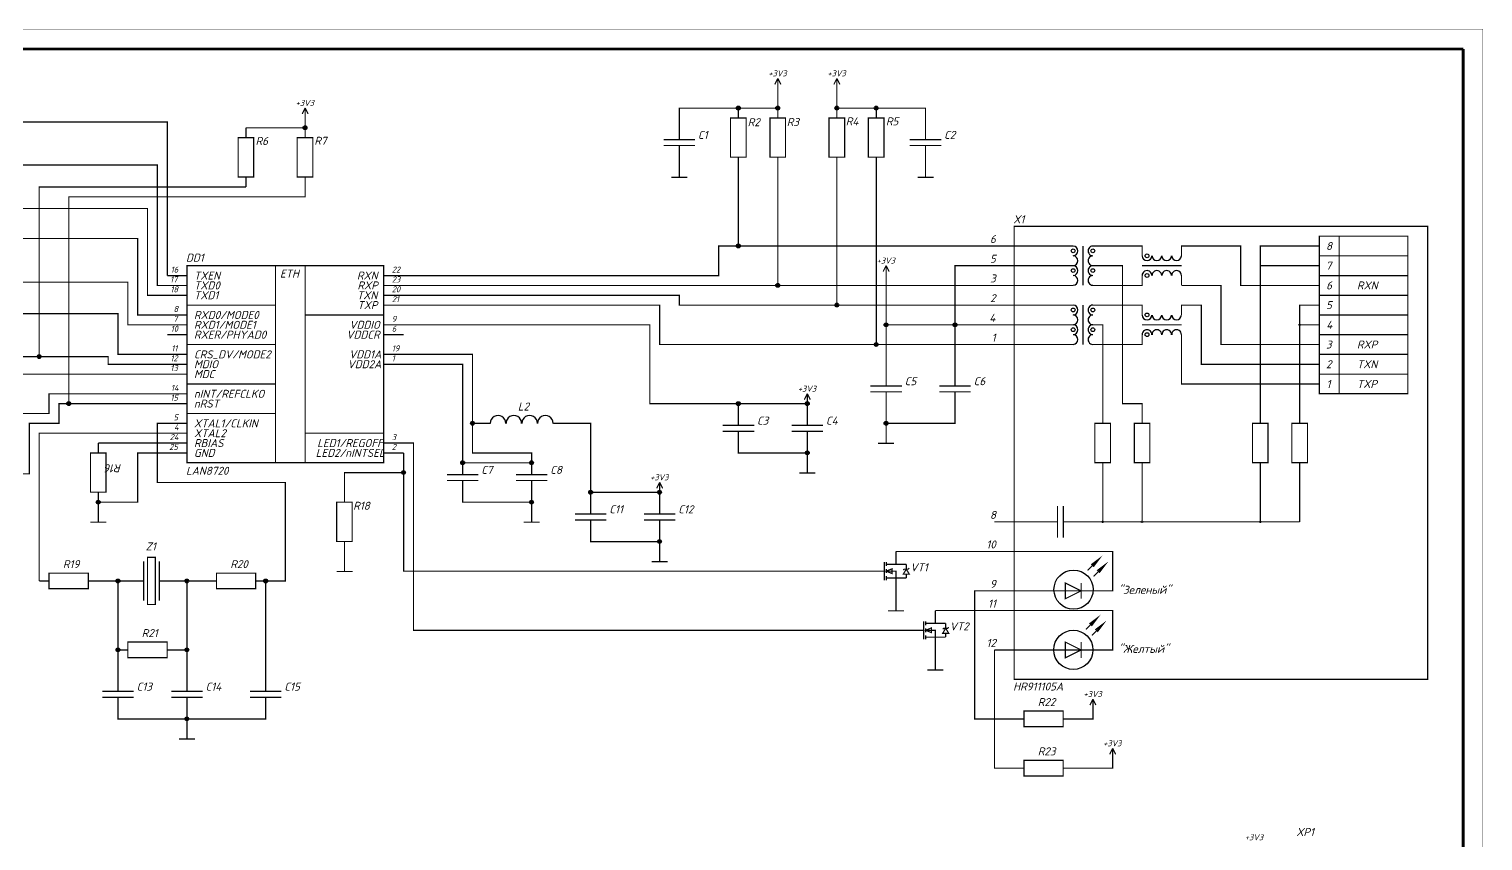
# Model space of a CAD drawing. Header units: millimetres. Extents: x 0 to 594, y 0 to 420.
# Drawn here: x 224.9 to 594, y 214 to 420 of the extents above; entities that cross this region are included whole.
import ezdxf

# ---------------------------------------------------------------- set-up
doc = ezdxf.new("R2010")
doc.units = ezdxf.units.MM
doc.layers.add('Sheet', color=255, linetype='Continuous')
doc.styles.get("Standard").update_dxf_attribs({"font": 'isocpeui.ttf'})

msp = doc.modelspace()

# ---------------------------------------------------------------- linework, layer by layer
at = {"layer": 'Sheet'}
for points, const_width in [([(0, 420), (593.96, 420), (593.96, 0.04), (0, 0.04), (0, 420)], 0.0991), ([(20, 415), (589, 415)], 0.749), ([(589, 415), (589, 5)], 0.749), ([(415, 407.54), (414.24, 406.02)], 0.3), ([(415, 407.54), (415.76, 406.02)], 0.3), ([(415, 405), (415, 407.54)], 0.3), ([(430, 407.54), (429.24, 406.02)], 0.3), ([(430, 407.54), (430.76, 406.02)], 0.3), ([(430, 405), (430, 407.54)], 0.3), ([(415, 405), (415, 400)], 0.3), ([(430, 400), (430, 405)], 0.3), ([(295, 400.04), (294.24, 398.52)], 0.3), ([(295, 400.04), (295.76, 398.52)], 0.3), ([(295, 397.5), (295, 400.04)], 0.3), ([(390, 395), (390, 400), (405, 400)], 0.3), ([(405, 397.5), (405, 400)], 0.3), ([(415, 400), (405, 400)], 0.3), ([(415, 397.5), (415, 400)], 0.3), ([(430, 397.5), (430, 400)], 0.3), ([(430, 400), (440, 400)], 0.3), ([(440, 397.5), (440, 400)], 0.3), ([(440, 400), (452.5, 400), (452.5, 395)], 0.3), ([(219.76, 396.49), (260, 396.49), (260, 357.5)], 0.3), ([(280, 392.5), (280, 395)], 0.3), ([(280, 395), (295, 395)], 0.3), ([(295, 395), (295, 397.5)], 0.3), ([(295, 392.5), (295, 395)], 0.3), ([(390, 392), (390, 395)], 0.3), ([(403, 397.5), (406.96, 397.5), (406.96, 387.54), (403, 387.54), (403, 397.5)], 0.3), ([(413, 397.5), (416.96, 397.5), (416.96, 387.54), (413, 387.54), (413, 397.5)], 0.3), ([(428, 397.5), (431.96, 397.5), (431.96, 387.54), (428, 387.54), (428, 397.5)], 0.3), ([(438, 397.5), (441.96, 397.5), (441.96, 387.54), (438, 387.54), (438, 397.5)], 0.3), ([(452.5, 392), (452.5, 395)], 0.3), ([(278, 392.5), (281.96, 392.5), (281.96, 382.54), (278, 382.54), (278, 392.5)], 0.3), ([(293, 392.5), (296.96, 392.5), (296.96, 382.54), (293, 382.54), (293, 392.5)], 0.3), ([(386, 392), (390, 392)], 0.3), ([(390, 392), (394, 392)], 0.3), ([(448.5, 392), (452.5, 392)], 0.3), ([(452.5, 392), (456.5, 392)], 0.3), ([(386, 390.5), (390, 390.5)], 0.3), ([(390, 390.5), (394, 390.5)], 0.3), ([(390, 390.5), (390, 387.5)], 0.3), ([(390, 387.5), (390, 382.42)], 0.3), ([(405, 387.5), (405, 385)], 0.3), ([(415, 387.5), (415, 385)], 0.3), ([(430, 387.5), (430, 385)], 0.3), ([(440, 387.5), (440, 385)], 0.3), ([(448.5, 390.5), (452.5, 390.5)], 0.3), ([(452.5, 390.5), (456.5, 390.5)], 0.3), ([(452.5, 390.5), (452.5, 387.5)], 0.3), ([(452.5, 387.5), (452.5, 382.42)], 0.3), ([(222.52, 385.57), (257.5, 385.57), (257.5, 355), (260, 355)], 0.3), ([(405, 385), (405, 365)], 0.3), ([(415, 385), (415, 355)], 0.3), ([(430, 385), (430, 350)], 0.3), ([(440, 385), (440, 340)], 0.3), ([(280, 382.5), (280, 380)], 0.3), ([(295, 382.5), (295, 380)], 0.3), ([(387.97, 382.42), (392.03, 382.42)], 0.3), ([(450.47, 382.42), (454.53, 382.42)], 0.3), ([(280, 380), (227.5, 380), (227.5, 336.92)], 0.3), ([(295, 380), (295, 377.5), (235, 377.5), (235, 325)], 0.3), ([(222.7, 374.53), (255, 374.53), (255, 352.5), (260, 352.5)], 0.3), ([(475, 370), (579.96, 370), (579.96, 255.04), (475, 255.04), (475, 370)], 0.3), ([(205.57, 366.9), (252.5, 366.9), (252.5, 347.5), (260, 347.5)], 0.3), ([(552.5, 367.5), (574.96, 367.5), (574.96, 327.54), (552.5, 327.54), (552.5, 367.5)], 0.3), ([(557.5, 367.5), (557.5, 327.5)], 0.3), ([(320, 357.5), (400, 357.5), (400, 365), (470, 365)], 0.3), ([(475, 365), (470, 365)], 0.3), ([(490, 365), (475, 365)], 0.3), ([(492.5, 365), (492.5, 355)], 0.3), ([(507.5, 362.5), (507.5, 365), (495, 365)], 0.3), ([(552.5, 355), (532.5, 355), (532.5, 365), (517.5, 365), (517.5, 362.5)], 0.3), ([(552.5, 365), (537.5, 365), (537.5, 360), (552.5, 360)], 0.3), ([(552.5, 362.5), (575, 362.5)], 0.3), ([(265, 360), (314.96, 360), (314.96, 310.04), (265, 310.04), (265, 360)], 0.3), ([(287.5, 360), (287.5, 310)], 0.3), ([(295, 360), (295, 310)], 0.3), ([(442.5, 360.04), (441.74, 358.52)], 0.3), ([(442.5, 360.04), (443.26, 358.52)], 0.3), ([(442.5, 357.5), (442.5, 360.04)], 0.3), ([(470, 360), (460, 360), (460, 345)], 0.3), ([(475, 360), (470, 360)], 0.3), ([(475, 360), (490, 360)], 0.3), ([(495, 360), (502.5, 360), (502.5, 325), (507.5, 325), (507.5, 320)], 0.3), ([(507.5, 360), (517.5, 360)], 0.3), ([(537.5, 360), (537.5, 320)], 0.3), ([(205.75, 355.85), (250, 355.85), (250, 345), (260, 345)], 0.3), ([(265, 357.5), (260, 357.5)], 0.3), ([(265, 355), (260, 355)], 0.3), ([(315, 357.5), (320, 357.5)], 0.3), ([(315, 355), (320, 355)], 0.3), ([(470, 355), (320, 355)], 0.3), ([(442.5, 345), (442.5, 357.5)], 0.3), ([(475, 355), (470, 355)], 0.3), ([(490, 355), (475, 355)], 0.3), ([(495, 355), (507.5, 355), (507.5, 357.5)], 0.3), ([(517.5, 355), (517.5, 357.5)], 0.3), ([(552.5, 340), (527.5, 340), (527.5, 355), (517.5, 355)], 0.3), ([(552.5, 357.5), (575, 357.5)], 0.3), ([(265, 352.5), (260, 352.5)], 0.3), ([(315, 352.5), (320, 352.5)], 0.3), ([(320, 352.5), (390, 352.5), (390, 350), (470, 350)], 0.3), ([(552.5, 352.5), (575, 352.5)], 0.3), ([(221.81, 347.85), (247.5, 347.85), (247.5, 337.5), (260, 337.5)], 0.3), ([(265, 347.5), (260, 347.5)], 0.3), ([(265, 350), (287.5, 350)], 0.3), ([(295, 347.5), (315, 347.5)], 0.3), ([(315, 350), (320, 350)], 0.3), ([(320, 350), (385, 350), (385, 340), (470, 340)], 0.3), ([(475, 350), (470, 350)], 0.3), ([(490, 350), (475, 350)], 0.3), ([(492.5, 350), (492.5, 340)], 0.3), ([(495, 350), (507.5, 350), (507.5, 347.5)], 0.3), ([(552.5, 335), (522.5, 335), (522.5, 350), (517.5, 350), (517.5, 347.5)], 0.3), ([(552.5, 350), (547.5, 350), (547.5, 345), (552.5, 345)], 0.3), ([(552.5, 347.5), (575, 347.5)], 0.3), ([(265, 345), (260, 345)], 0.3), ([(315, 345), (320, 345)], 0.3), ([(320, 345), (382.5, 345), (382.5, 325), (422.5, 325)], 0.3), ([(442.5, 332.5), (442.5, 345)], 0.3), ([(442.5, 345), (460, 345)], 0.3), ([(460, 345), (460, 332.5)], 0.3), ([(470, 345), (460, 345)], 0.3), ([(475, 345), (470, 345)], 0.3), ([(475, 345), (490, 345)], 0.3), ([(495, 345), (497.5, 345), (497.5, 320)], 0.3), ([(507.5, 345), (517.5, 345)], 0.3), ([(547.5, 345), (547.5, 320)], 0.3), ([(265, 342.5), (260, 342.5)], 0.3), ([(265, 340), (287.5, 340)], 0.3), ([(315, 342.5), (320, 342.5)], 0.3), ([(475, 340), (470, 340)], 0.3), ([(475, 340), (490, 340)], 0.3), ([(495, 340), (507.5, 340), (507.5, 342.5)], 0.3), ([(552.5, 330), (517.5, 330), (517.5, 342.5)], 0.3), ([(552.5, 342.5), (575, 342.5)], 0.3), ([(222.07, 336.92), (245, 336.92), (245, 335), (260, 335)], 0.3), ([(265, 337.5), (260, 337.5)], 0.3), ([(315, 337.5), (320, 337.5)], 0.3), ([(352.5, 310), (352.5, 312.5), (337.5, 312.5), (337.5, 337.5), (320, 337.5)], 0.3), ([(552.5, 337.5), (575, 337.5)], 0.3), ([(260, 332.5), (222.25, 332.5), (222.25, 325.88)], 0.3), ([(265, 335), (260, 335)], 0.3), ([(265, 332.5), (260, 332.5)], 0.3), ([(315, 335), (320, 335)], 0.3), ([(335, 310), (335, 335), (320, 335)], 0.3), ([(442.5, 329.5), (442.5, 332.5)], 0.3), ([(460, 329.5), (460, 332.5)], 0.3), ([(552.5, 332.5), (575, 332.5)], 0.3), ([(265, 330), (287.5, 330)], 0.3), ([(438.5, 329.5), (442.5, 329.5)], 0.3), ([(442.5, 329.5), (446.5, 329.5)], 0.3), ([(456, 329.5), (460, 329.5)], 0.3), ([(460, 329.5), (464, 329.5)], 0.3), ([(205.12, 318.25), (222.5, 318.25), (222.5, 322.5), (230, 322.5), (230, 327.5), (260, 327.5)], 0.3), ([(205.3, 307.21), (225, 307.21), (225, 320), (232.5, 320), (232.5, 325), (260, 325)], 0.3), ([(265, 327.5), (260, 327.5)], 0.3), ([(265, 325), (260, 325)], 0.3), ([(405, 322.5), (405, 325)], 0.3), ([(422.5, 327.54), (421.74, 326.02)], 0.3), ([(422.5, 327.54), (423.26, 326.02)], 0.3), ([(422.5, 325), (422.5, 327.54)], 0.3), ([(422.5, 325), (422.5, 322.5)], 0.3), ([(438.5, 328), (442.5, 328)], 0.3), ([(442.5, 328), (446.5, 328)], 0.3), ([(442.5, 328), (442.5, 325)], 0.3), ([(460, 325), (460, 320), (442.5, 320)], 0.3), ([(442.5, 320), (442.5, 325)], 0.3), ([(456, 328), (460, 328)], 0.3), ([(460, 328), (464, 328)], 0.3), ([(460, 328), (460, 325)], 0.3), ([(265, 322.5), (287.5, 322.5)], 0.3), ([(405, 319.5), (405, 322.5)], 0.3), ([(422.5, 319.5), (422.5, 322.5)], 0.3), ([(260, 317.5), (227.5, 317.5), (227.5, 280)], 0.3), ([(260, 320), (257.5, 320), (257.5, 305), (290, 305), (290, 280), (285, 280)], 0.3), ([(265, 320), (260, 320)], 0.3), ([(265, 317.5), (260, 317.5)], 0.3), ([(295, 317.5), (315, 317.5)], 0.3), ([(342, 320), (337.5, 320)], 0.3), ([(358, 320), (362.5, 320)], 0.3), ([(362.5, 320), (367.5, 320), (367.5, 300)], 0.3), ([(401, 319.5), (405, 319.5)], 0.3), ([(401, 318), (405, 318)], 0.3), ([(405, 319.5), (409, 319.5)], 0.3), ([(405, 318), (409, 318)], 0.3), ([(405, 318), (405, 315)], 0.3), ([(418.5, 319.5), (422.5, 319.5)], 0.3), ([(418.5, 318), (422.5, 318)], 0.3), ([(422.5, 319.5), (426.5, 319.5)], 0.3), ([(422.5, 318), (426.5, 318)], 0.3), ([(422.5, 318), (422.5, 315)], 0.3), ([(442.5, 320), (442.5, 314.92)], 0.3), ([(495.5, 320), (499.46, 320), (499.46, 310.04), (495.5, 310.04), (495.5, 320)], 0.3), ([(505.5, 320), (509.46, 320), (509.46, 310.04), (505.5, 310.04), (505.5, 320)], 0.3), ([(535.5, 320), (539.46, 320), (539.46, 310.04), (535.5, 310.04), (535.5, 320)], 0.3), ([(545.5, 320), (549.46, 320), (549.46, 310.04), (545.5, 310.04), (545.5, 320)], 0.3), ([(242.5, 312.5), (242.5, 315)], 0.3), ([(260, 315), (242.5, 315)], 0.3), ([(265, 315), (260, 315)], 0.3), ([(315, 315), (320, 315)], 0.3), ([(320, 315), (322.5, 315), (322.5, 267.5), (447.5, 267.5)], 0.3), ([(405, 315), (405, 312.5), (422.5, 312.5)], 0.3), ([(422.5, 312.5), (422.5, 315)], 0.3), ([(440.47, 314.92), (444.53, 314.92)], 0.3), ([(240.5, 312.5), (244.46, 312.5), (244.46, 302.54), (240.5, 302.54), (240.5, 312.5)], 0.3), ([(242.5, 300), (252.5, 300), (252.5, 312.5), (260, 312.5)], 0.3), ([(265, 312.5), (260, 312.5)], 0.3), ([(315, 312.5), (320, 312.5)], 0.3), ([(320, 312.5), (320, 307.5)], 0.3), ([(335, 307), (335, 310)], 0.3), ([(352.5, 310), (335, 310)], 0.3), ([(352.5, 307), (352.5, 310)], 0.3), ([(422.5, 312.5), (422.5, 307.42)], 0.3), ([(492.5, 295), (497.5, 295), (497.5, 310)], 0.3), ([(507.5, 310), (507.5, 295)], 0.3), ([(537.5, 310), (537.5, 295)], 0.3), ([(547.5, 295), (547.5, 310)], 0.3), ([(320, 307.5), (305, 307.5), (305, 302.5)], 0.3), ([(437.5, 282.5), (320, 282.5), (320, 307.5)], 0.3), ([(331, 307), (335, 307)], 0.3), ([(335, 307), (339, 307)], 0.3), ([(348.5, 307), (352.5, 307)], 0.3), ([(352.5, 307), (356.5, 307)], 0.3), ([(420.47, 307.42), (424.53, 307.42)], 0.3), ([(331, 305.5), (335, 305.5)], 0.3), ([(335, 305.5), (339, 305.5)], 0.3), ([(335, 305.5), (335, 302.5)], 0.3), ([(348.5, 305.5), (352.5, 305.5)], 0.3), ([(352.5, 305.5), (356.5, 305.5)], 0.3), ([(352.5, 305.5), (352.5, 302.5)], 0.3), ([(385, 305.04), (384.24, 303.52)], 0.3), ([(385, 305.04), (385.76, 303.52)], 0.3), ([(385, 302.5), (385, 305.04)], 0.3), ([(242.5, 302.5), (242.5, 300)], 0.3), ([(242.5, 300), (242.5, 294.92)], 0.3), ([(303, 300), (306.96, 300), (306.96, 290.04), (303, 290.04), (303, 300)], 0.3), ([(305, 300), (305, 302.5)], 0.3), ([(335, 302.5), (335, 300), (352.5, 300)], 0.3), ([(352.5, 300), (352.5, 302.5)], 0.3), ([(352.5, 300), (352.5, 294.92)], 0.3), ([(385, 302.5), (367.5, 302.5)], 0.3), ([(367.5, 297), (367.5, 300)], 0.3), ([(385, 300), (385, 302.5)], 0.3), ([(385, 297), (385, 300)], 0.3), ([(486, 299), (486, 291)], 0.3), ([(487.5, 291), (487.5, 299)], 0.3), ([(363.5, 297), (367.5, 297)], 0.3), ([(363.5, 295.5), (367.5, 295.5)], 0.3), ([(367.5, 297), (371.5, 297)], 0.3), ([(367.5, 295.5), (371.5, 295.5)], 0.3), ([(367.5, 295.5), (367.5, 292.5)], 0.3), ([(381, 297), (385, 297)], 0.3), ([(381, 295.5), (385, 295.5)], 0.3), ([(385, 297), (389, 297)], 0.3), ([(385, 295.5), (389, 295.5)], 0.3), ([(385, 295.5), (385, 292.5)], 0.3), ([(240.47, 294.92), (244.53, 294.92)], 0.3), ([(350.47, 294.92), (354.53, 294.92)], 0.3), ([(367.5, 292.5), (367.5, 290), (385, 290)], 0.3), ([(385, 290), (385, 292.5)], 0.3), ([(475, 295), (470, 295)], 0.3), ([(475, 295), (486, 295)], 0.3), ([(492.5, 295), (487.5, 295)], 0.3), ([(497.5, 295), (547.5, 295)], 0.3), ([(305, 290), (305, 287.5)], 0.3), ([(385, 290), (385, 284.92)], 0.3), ([(254, 285), (254, 275)], 0.3), ([(255, 286), (256.96, 286), (256.96, 274.04), (255, 274.04), (255, 286)], 0.3), ([(258, 285), (258, 275)], 0.3), ([(305, 287.5), (305, 282.42)], 0.3), ([(382.97, 284.92), (387.03, 284.92)], 0.3), ([(442.03, 284.79), (442.03, 280.21)], 0.3), ([(442.54, 284.79), (442.54, 283.77)], 0.3), ([(445, 285), (445, 284.25), (442.6, 284.25)], 0.3), ([(470, 287.5), (445, 287.5)], 0.3), ([(445, 285), (445, 287.5)], 0.3), ([(445, 284.25), (447.6, 284.25)], 0.3), ([(447.62, 284.25), (447.62, 283.01)], 0.3), ([(475, 287.5), (470, 287.5)], 0.3), ([(475, 287.5), (500, 287.5), (500, 277.5), (475, 277.5)], 0.3), ([(493.67, 282.7), (496.17, 285.2)], 0.3), ([(230, 282), (239.96, 282), (239.96, 278.04), (230, 278.04), (230, 282)], 0.3), ([(272.5, 282), (282.46, 282), (282.46, 278.04), (272.5, 278.04), (272.5, 282)], 0.3), ([(302.97, 282.42), (307.03, 282.42)], 0.3), ([(440, 282.5), (437.5, 282.5)], 0.3), ([(440, 282.5), (442.03, 282.5)], 0.3), ([(442.54, 281.99), (442.54, 283.01)], 0.3), ([(442.54, 280.21), (442.54, 281.23)], 0.3), ([(442.6, 282.5), (445, 282.5), (445, 280)], 0.3), ([(445, 280.75), (442.6, 280.75)], 0.3), ([(445, 280), (445, 280.75)], 0.3), ([(445, 280.75), (447.6, 280.75)], 0.3), ([(448.38, 283.26), (448.13, 283.01), (447.11, 283.01), (446.86, 282.75)], 0.3), ([(447.62, 280.75), (447.62, 281.74)], 0.3), ([(495.17, 281.2), (497.67, 283.7)], 0.3), ([(230, 280), (227.5, 280)], 0.3), ([(240, 280), (242.5, 280)], 0.3), ([(242.5, 280), (252, 280)], 0.3), ([(247.5, 255), (247.5, 280)], 0.3), ([(254, 280), (252, 280)], 0.3), ([(258, 280), (260, 280)], 0.3), ([(260, 280), (270, 280)], 0.3), ([(265, 255), (265, 280)], 0.3), ([(272.5, 280), (270, 280)], 0.3), ([(282.5, 280), (285, 280)], 0.3), ([(285, 280), (285, 255)], 0.3), ([(445, 280), (445, 277.5)], 0.3), ([(445, 277.5), (445, 272.42)], 0.3), ([(470, 277.5), (465, 277.5), (465, 245), (475, 245)], 0.3), ([(475, 277.5), (470, 277.5)], 0.3), ([(488, 279.5), (488, 275.5), (492, 277.5), (488, 279.5)], 0.3), ([(492, 275.5), (492, 279.5)], 0.3), ([(442.97, 272.42), (447.03, 272.42)], 0.3), ([(452.03, 269.79), (452.03, 265.21)], 0.3), ([(452.54, 269.79), (452.54, 268.77)], 0.3), ([(455, 270), (455, 269.25), (452.6, 269.25)], 0.3), ([(470, 272.5), (455, 272.5)], 0.3), ([(455, 270), (455, 272.5)], 0.3), ([(475, 272.5), (470, 272.5)], 0.3), ([(475, 272.5), (500, 272.5), (500, 262.5), (475, 262.5)], 0.3), ([(493.21, 267.7), (495.71, 270.2)], 0.3), ([(450, 267.5), (447.5, 267.5)], 0.3), ([(450, 267.5), (452.03, 267.5)], 0.3), ([(452.54, 266.99), (452.54, 268.01)], 0.3), ([(452.54, 265.21), (452.54, 266.23)], 0.3), ([(452.6, 267.5), (455, 267.5), (455, 265)], 0.3), ([(455, 265.75), (452.6, 265.75)], 0.3), ([(455, 269.25), (457.6, 269.25)], 0.3), ([(455, 265), (455, 265.75)], 0.3), ([(455, 265.75), (457.6, 265.75)], 0.3), ([(458.38, 268.26), (458.13, 268.01), (457.11, 268.01), (456.86, 267.75)], 0.3), ([(457.62, 269.25), (457.62, 268.01)], 0.3), ([(457.62, 265.75), (457.62, 266.74)], 0.3), ([(494.71, 266.2), (497.21, 268.7)], 0.3), ([(250, 262.5), (247.5, 262.5)], 0.3), ([(250, 264.5), (259.96, 264.5), (259.96, 260.54), (250, 260.54), (250, 264.5)], 0.3), ([(260, 262.5), (262.5, 262.5)], 0.3), ([(262.5, 262.5), (265, 262.5)], 0.3), ([(455, 265), (455, 262.5)], 0.3), ([(455, 262.5), (455, 257.42)], 0.3), ([(470, 262.5), (470, 232.5), (475, 232.5)], 0.3), ([(475, 262.5), (470, 262.5)], 0.3), ([(488, 264.5), (488, 260.5), (492, 262.5), (488, 264.5)], 0.3), ([(492, 260.5), (492, 264.5)], 0.3), ([(247.5, 252), (247.5, 255)], 0.3), ([(265, 252), (265, 255)], 0.3), ([(285, 252), (285, 255)], 0.3), ([(452.97, 257.42), (457.03, 257.42)], 0.3), ([(243.5, 252), (247.5, 252)], 0.3), ([(247.5, 252), (251.5, 252)], 0.3), ([(261, 252), (265, 252)], 0.3), ([(265, 252), (269, 252)], 0.3), ([(281, 252), (285, 252)], 0.3), ([(285, 252), (289, 252)], 0.3), ([(243.5, 250.5), (247.5, 250.5)], 0.3), ([(247.5, 250.5), (251.5, 250.5)], 0.3), ([(247.5, 250.5), (247.5, 247.5)], 0.3), ([(247.5, 247.5), (247.5, 245), (265, 245)], 0.3), ([(261, 250.5), (265, 250.5)], 0.3), ([(265, 250.5), (269, 250.5)], 0.3), ([(265, 250.5), (265, 247.5)], 0.3), ([(285, 247.5), (285, 245), (265, 245)], 0.3), ([(265, 245), (265, 247.5)], 0.3), ([(281, 250.5), (285, 250.5)], 0.3), ([(285, 250.5), (289, 250.5)], 0.3), ([(285, 250.5), (285, 247.5)], 0.3), ([(490, 245), (495, 245), (495, 247.5)], 0.3), ([(495, 250.04), (494.24, 248.52)], 0.3), ([(495, 250.04), (495.76, 248.52)], 0.3), ([(495, 247.5), (495, 250.04)], 0.3), ([(265, 245), (265, 239.92)], 0.3), ([(477.5, 245), (475, 245)], 0.3), ([(477.5, 247), (487.46, 247), (487.46, 243.04), (477.5, 243.04), (477.5, 247)], 0.3), ([(487.5, 245), (490, 245)], 0.3), ([(262.97, 239.92), (267.03, 239.92)], 0.3), ([(500, 237.54), (499.24, 236.02)], 0.3), ([(500, 237.54), (500.76, 236.02)], 0.3), ([(500, 235), (500, 237.54)], 0.3), ([(477.5, 232.5), (475, 232.5)], 0.3), ([(477.5, 234.5), (487.46, 234.5), (487.46, 230.54), (477.5, 230.54), (477.5, 234.5)], 0.3), ([(487.5, 232.5), (490, 232.5)], 0.3), ([(490, 232.5), (500, 232.5), (500, 235)], 0.3)]:
    msp.add_lwpolyline(points, dxfattribs=dict(at, const_width=const_width))
at = {"layer": 'Sheet', "const_width": 0.508}
for points in [[(404.75, 400, 1), (405.25, 400, 1)], [(414.75, 400, 1), (415.25, 400, 1)], [(429.75, 400, 1), (430.25, 400, 1)], [(439.75, 400, 1), (440.25, 400, 1)], [(294.75, 395, 1), (295.25, 395, 1)], [(404.75, 365, 1), (405.25, 365, 1)], [(414.75, 355, 1), (415.25, 355, 1)], [(429.75, 350, 1), (430.25, 350, 1)], [(442.25, 345, 1), (442.75, 345, 1)], [(459.75, 345, 1), (460.25, 345, 1)], [(439.75, 340, 1), (440.25, 340, 1)], [(227.25, 336.92, 1), (227.75, 336.92, 1)], [(234.75, 325, 1), (235.25, 325, 1)], [(404.75, 325, 1), (405.25, 325, 1)], [(422.25, 325, 1), (422.75, 325, 1)], [(337.25, 320, 1), (337.75, 320, 1)], [(442.25, 320, 1), (442.75, 320, 1)], [(334.75, 310, 1), (335.25, 310, 1)], [(352.25, 310, 1), (352.75, 310, 1)], [(422.25, 312.5, 1), (422.75, 312.5, 1)], [(319.75, 307.5, 1), (320.25, 307.5, 1)], [(367.25, 302.5, 1), (367.75, 302.5, 1)], [(384.75, 302.5, 1), (385.25, 302.5, 1)], [(242.25, 300, 1), (242.75, 300, 1)], [(352.25, 300, 1), (352.75, 300, 1)], [(384.75, 290, 1), (385.25, 290, 1)], [(247.25, 280, 1), (247.75, 280, 1)], [(264.75, 280, 1), (265.25, 280, 1)], [(284.75, 280, 1), (285.25, 280, 1)], [(247.25, 262.5, 1), (247.75, 262.5, 1)], [(264.75, 262.5, 1), (265.25, 262.5, 1)], [(264.75, 245, 1), (265.25, 245, 1)]]:
    msp.add_lwpolyline(points, format="xyb", close=True, dxfattribs=at)
at = {"layer": 'Sheet', "const_width": 0.3}
for points in [[(495.17, 283.7), (494.67, 284.2), (496.67, 285.7), (495.17, 283.7)], [(496.67, 285.7), (494.67, 284.2), (495.17, 283.7), (496.67, 285.7)], [(496.67, 282.2), (496.17, 282.7), (498.17, 284.2), (496.67, 282.2)], [(498.17, 284.2), (496.17, 282.7), (496.67, 282.2), (498.17, 284.2)], [(444, 281.9), (442.5, 282.5), (444, 283.1), (444, 281.9)], [(442.5, 282.5), (444, 281.9), (444, 283.1), (442.5, 282.5)], [(448.38, 281.74), (446.86, 281.74), (447.62, 283.01), (448.38, 281.74)], [(447.62, 283.01), (446.86, 281.74), (448.38, 281.74), (447.62, 283.01)], [(494.71, 268.7), (494.21, 269.2), (496.21, 270.7), (494.71, 268.7)], [(496.21, 270.7), (494.21, 269.2), (494.71, 268.7), (496.21, 270.7)], [(496.21, 267.2), (495.71, 267.7), (497.71, 269.2), (496.21, 267.2)], [(497.71, 269.2), (495.71, 267.7), (496.21, 267.2), (497.71, 269.2)], [(454, 266.9), (452.5, 267.5), (454, 268.1), (454, 266.9)], [(452.5, 267.5), (454, 266.9), (454, 268.1), (452.5, 267.5)], [(458.38, 266.74), (456.86, 266.74), (457.62, 268.01), (458.38, 266.74)], [(457.62, 268.01), (456.86, 266.74), (458.38, 266.74), (457.62, 268.01)]]:
    msp.add_lwpolyline(points, close=True, dxfattribs=at)
at = {"layer": 'Sheet'}
for centre in [(404.98, 325.02), (404.98, 325.02), (422.48, 325.02), (422.48, 325.02), (422.48, 325.02), (422.48, 325.02), (422.48, 325.02), (422.48, 325.02), (319.98, 307.52), (319.98, 307.52), (319.98, 307.52), (319.98, 307.52), (319.98, 307.52), (319.98, 307.52)]:
    msp.add_circle(centre, 0.487, dxfattribs=at)
for centre, radius, start, end in [((489.98, 363.77), 1.23, 270.9555, 89.0122), ((489.98, 361.27), 1.23, 270.9553, 89.0121), ((494.98, 363.77), 1.23, 88.9933, 270.9738), ((494.98, 361.27), 1.23, 88.9931, 270.9736), ((508.73, 362.52), 1.23, 181.0046, 359.0283), ((511.23, 362.52), 1.23, 181.0047, 359.0284), ((513.73, 362.52), 1.23, 181.0049, 359.0286), ((516.23, 362.52), 1.23, 181.0051, 359.0287), ((489.98, 358.77), 1.23, 270.9552, 89.0119), ((494.98, 358.77), 1.23, 88.993, 270.9735), ((508.73, 357.52), 1.23, 359.071, 180.9604), ((511.23, 357.52), 1.23, 359.0711, 180.9606), ((513.73, 357.52), 1.23, 359.0713, 180.9608), ((516.23, 357.52), 1.23, 359.0714, 180.9609), ((489.98, 356.27), 1.23, 270.955, 89.0118), ((494.98, 356.27), 1.23, 88.9928, 270.9733), ((489.98, 348.77), 1.23, 270.9556, 89.0124), ((489.98, 346.27), 1.23, 270.9555, 89.0122), ((494.98, 348.77), 1.23, 88.9934, 270.9739), ((494.98, 346.27), 1.23, 88.9933, 270.9738), ((508.73, 347.52), 1.23, 180.9957, 359.0368), ((511.23, 347.52), 1.23, 180.9959, 359.037), ((513.73, 347.52), 1.23, 180.996, 359.0372), ((516.23, 347.52), 1.23, 180.9962, 359.0373), ((489.98, 343.77), 1.23, 270.9553, 89.0121), ((494.98, 343.77), 1.23, 88.9931, 270.9736), ((508.73, 342.52), 1.23, 359.0197, 181.0135), ((511.23, 342.52), 1.23, 359.0198, 181.0136), ((513.73, 342.52), 1.23, 359.02, 181.0138), ((516.23, 342.52), 1.23, 359.0202, 181.014), ((489.98, 341.27), 1.23, 270.9552, 89.0119), ((494.98, 341.27), 1.23, 88.993, 270.9735), ((343.98, 320.02), 1.98, 359.4104, 180.6024), ((347.98, 320.02), 1.98, 359.4102, 180.6022), ((351.98, 320.02), 1.98, 359.4105, 180.6025), ((355.98, 320.02), 1.98, 359.4104, 180.6024)]:
    msp.add_arc(centre, radius, start, end, dxfattribs=at)
for centre, major_axis, ratio in [((404.98, 400.02), (0.487, 0), 0.997288), ((404.98, 400.02), (0.487, 0), 0.997288), ((404.98, 400.02), (0.487, 0), 0.997288), ((404.98, 400.02), (0.487, 0), 0.997288), ((404.98, 400.02), (0.487, 0), 0.997288), ((404.98, 400.02), (0.487, 0), 0.997288), ((404.98, 400.02), (0.487, 0), 0.997288), ((414.98, 400.02), (0.487, 0), 0.997288), ((414.98, 400.02), (0.487, 0), 0.997288), ((414.98, 400.02), (0.487, 0), 0.997288), ((414.98, 400.02), (0.487, 0), 0.997288), ((414.98, 400.02), (0.487, 0), 0.997288), ((414.98, 400.02), (0.487, 0), 0.997288), ((414.98, 400.02), (0.487, 0), 0.997288), ((429.98, 400.02), (0.487, 0), 0.997288), ((429.98, 400.02), (0.487, 0), 0.997288), ((429.98, 400.02), (0.487, 0), 0.997288), ((429.98, 400.02), (0.487, 0), 0.997288), ((429.98, 400.02), (0.487, 0), 0.997288), ((429.98, 400.02), (0.487, 0), 0.997288), ((429.98, 400.02), (0.487, 0), 0.997288), ((439.98, 400.02), (0.487, 0), 0.997288), ((439.98, 400.02), (0.487, 0), 0.997288), ((439.98, 400.02), (0.487, 0), 0.997288), ((439.98, 400.02), (0.487, 0), 0.997288), ((439.98, 400.02), (0.487, 0), 0.997288), ((439.98, 400.02), (0.487, 0), 0.997288), ((439.98, 400.02), (0.487, 0), 0.997288), ((294.98, 395.02), (0.487, 0), 0.99999), ((294.98, 395.02), (0.487, 0), 0.99999), ((294.98, 395.02), (0.487, 0), 0.99999), ((294.98, 395.02), (0.487, 0), 0.99999), ((294.98, 395.02), (0.487, 0), 0.99999), ((294.98, 395.02), (0.487, 0), 0.99999), ((294.98, 395.02), (0.487, 0), 0.99999), ((404.98, 365.02), (0.487, 0), 0.997293), ((404.98, 365.02), (0.487, 0), 0.997293), ((489.98, 363.77), (0, 0.479), 0.997222), ((494.98, 363.77), (0, 0.479), 0.999979), ((508.73, 362.52), (0.479, 0), 0.999979), ((489.98, 358.77), (0, 0.479), 0.997227), ((494.98, 358.77), (0, 0.479), 0.999984), ((414.98, 355.02), (0, 0.487), 0.99999), ((414.98, 355.02), (0, 0.487), 0.99999), ((508.73, 357.52), (0.479, 0), 0.999973), ((429.98, 350.02), (0, 0.487), 0.999995), ((429.98, 350.02), (0, 0.487), 0.999995), ((489.98, 348.77), (0, 0.479), 0.997227), ((494.98, 348.77), (0, 0.479), 0.999984), ((508.73, 347.52), (0.479, 0), 0.997216), ((442.48, 345.02), (0, 0.487), 0.997277), ((442.48, 345.02), (0, 0.487), 0.997277), ((442.48, 345.02), (0, 0.487), 0.997277), ((442.48, 345.02), (0, 0.487), 0.997277), ((442.48, 345.02), (0, 0.487), 0.997277), ((442.48, 345.02), (0, 0.487), 0.997277), ((459.98, 345.02), (0, 0.487), 0.99999), ((459.98, 345.02), (0, 0.487), 0.99999), ((459.98, 345.02), (0, 0.487), 0.99999), ((459.98, 345.02), (0, 0.487), 0.99999), ((459.98, 345.02), (0, 0.487), 0.99999), ((459.98, 345.02), (0, 0.487), 0.99999), ((459.98, 345.02), (0, 0.487), 0.99999), ((459.98, 345.02), (0, 0.487), 0.99999), ((489.98, 343.77), (0, 0.478), 0.999984), ((494.98, 343.77), (0.479, 0), 0.997259), ((547.48, 345.02), (0, 0.193), 0.999974), ((439.98, 340.02), (0, 0.487), 0.999995), ((439.98, 340.02), (0, 0.487), 0.999995), ((508.73, 342.52), (0.479, 0), 0.999979), ((227.48, 336.95), (0.487, 0), 0.997293), ((227.48, 336.95), (0.487, 0), 0.997293), ((234.98, 325.02), (0, 0.487), 0.997267), ((234.98, 325.02), (0, 0.487), 0.997267), ((337.48, 320.02), (0, 0.487), 0.99999), ((337.48, 320.02), (0, 0.487), 0.99999), ((337.48, 320.02), (0, 0.487), 0.99999), ((442.48, 320.02), (0, 0.487), 0.997277), ((442.48, 320.02), (0, 0.487), 0.997277), ((442.48, 320.02), (0, 0.487), 0.997277), ((442.48, 320.02), (0, 0.487), 0.997277), ((442.48, 320.02), (0, 0.487), 0.997277), ((442.48, 320.02), (0, 0.487), 0.997277), ((334.98, 310.02), (0, 0.487), 0.99999), ((334.98, 310.02), (0, 0.487), 0.99999), ((334.98, 310.02), (0, 0.487), 0.99999), ((334.98, 310.02), (0, 0.487), 0.99999), ((334.98, 310.02), (0, 0.487), 0.99999), ((334.98, 310.02), (0, 0.487), 0.99999), ((334.98, 310.02), (0, 0.487), 0.99999), ((352.48, 310.02), (0, 0.487), 0.99999), ((352.48, 310.02), (0, 0.487), 0.99999), ((352.48, 310.02), (0, 0.487), 0.99999), ((352.48, 310.02), (0, 0.487), 0.99999), ((352.48, 310.02), (0, 0.487), 0.99999), ((352.48, 310.02), (0, 0.487), 0.99999), ((352.48, 310.02), (0, 0.487), 0.99999), ((422.48, 312.52), (0.487, 0), 0.997288), ((422.48, 312.52), (0.487, 0), 0.997288), ((422.48, 312.52), (0.487, 0), 0.997288), ((422.48, 312.52), (0.487, 0), 0.997288), ((422.48, 312.52), (0.487, 0), 0.997288), ((422.48, 312.52), (0.487, 0), 0.997288), ((367.48, 302.52), (0, 0.487), 0.99999), ((367.48, 302.52), (0, 0.487), 0.99999), ((384.98, 302.52), (0, 0.487), 0.99999), ((384.98, 302.52), (0, 0.487), 0.99999), ((384.98, 302.52), (0, 0.487), 0.99999), ((384.98, 302.52), (0, 0.487), 0.99999), ((384.98, 302.52), (0, 0.487), 0.99999), ((384.98, 302.52), (0, 0.487), 0.99999), ((242.48, 300.02), (0, 0.487), 0.99999), ((242.48, 300.02), (0, 0.487), 0.99999), ((242.48, 300.02), (0, 0.487), 0.99999), ((242.48, 300.02), (0, 0.487), 0.99999), ((242.48, 300.02), (0, 0.487), 0.99999), ((242.48, 300.02), (0, 0.487), 0.99999), ((242.48, 300.02), (0, 0.487), 0.99999), ((352.48, 300.02), (0, 0.487), 0.99999), ((352.48, 300.02), (0, 0.487), 0.99999), ((352.48, 300.02), (0, 0.487), 0.99999), ((352.48, 300.02), (0, 0.487), 0.99999), ((352.48, 300.02), (0, 0.487), 0.99999), ((352.48, 300.02), (0, 0.487), 0.99999), ((497.48, 295.02), (0, 0.192), 0.999974), ((507.48, 295.02), (0, 0.192), 0.999974), ((537.48, 295.02), (0, 0.192), 0.999974), ((384.98, 290.02), (0, 0.487), 0.99999), ((384.98, 290.02), (0, 0.487), 0.99999), ((384.98, 290.02), (0, 0.487), 0.99999), ((384.98, 290.02), (0, 0.487), 0.99999), ((384.98, 290.02), (0, 0.487), 0.99999), ((384.98, 290.02), (0, 0.487), 0.99999), ((247.48, 280.02), (0, 0.487), 0.99999), ((247.48, 280.02), (0, 0.487), 0.99999), ((264.98, 280.02), (0, 0.487), 0.99999), ((264.98, 280.02), (0, 0.487), 0.99999), ((284.98, 280.02), (0, 0.487), 0.99999), ((284.98, 280.02), (0, 0.487), 0.99999), ((284.98, 280.02), (0, 0.487), 0.99999), ((284.98, 280.02), (0, 0.487), 0.99999), ((284.98, 280.02), (0, 0.487), 0.99999), ((284.98, 280.02), (0, 0.487), 0.99999), ((284.98, 280.02), (0, 0.487), 0.99999), ((490.09, 277.81), (0, 4.98), 0.999725), ((490.03, 262.54), (0, 4.98), 0.999725), ((247.48, 262.52), (0, 0.487), 0.99999), ((247.48, 262.52), (0, 0.487), 0.99999), ((247.48, 262.52), (0, 0.487), 0.99999), ((264.98, 262.52), (0, 0.487), 0.99999), ((264.98, 262.52), (0, 0.487), 0.99999), ((264.98, 245.02), (0, 0.487), 0.999979), ((264.98, 245.02), (0, 0.487), 0.999979), ((264.98, 245.02), (0, 0.487), 0.999979), ((264.98, 245.02), (0, 0.487), 0.999979), ((264.98, 245.02), (0, 0.487), 0.999979), ((264.98, 245.02), (0, 0.487), 0.999979), ((264.98, 245.02), (0, 0.487), 0.999979), ((264.98, 245.02), (0, 0.487), 0.999979)]:
    msp.add_ellipse(centre, major_axis=major_axis, ratio=ratio, dxfattribs=at)

# ---------------------------------------------------------------- texts
msp.add_text('XP1', height=2.012).set_placement((546.64, 215.3))
for s, height, p in [('+3V3', 1.524, (412.61, 408.05)), ('+3V3', 1.524, (427.61, 408.05)), ('+3V3', 1.524, (292.61, 400.55)), ('R2', 2.032, (407.35, 395.4)), ('R3', 2.032, (417.27, 395.45)), ('R4', 2.032, (432.25, 395.62)), ('R5', 2.032, (442.44, 395.62)), ('R6', 2.032, (282.41, 390.63)), ('R7', 2.032, (297.34, 390.69)), ('C1', 2.032, (394.72, 392.18)), ('C2', 2.032, (457.22, 392.18)), ('X1', 2.032, (474.75, 370.76)), ('6', 2.03, (468.86, 365.76)), ('8', 2.03, (554.17, 363.99)), ('DD1', 2.032, (264.75, 361.02)), ('+3V3', 1.524, (440.11, 360.55)), ('5', 2.03, (468.86, 360.76)), ('16', 1.524, (260.88, 358.26)), ('TXEN', 2.032, (266.78, 356.49)), ('ETH', 2.032, (288.62, 356.99)), ('RXN', 2.032, (308.14, 356.49)), ('22', 1.524, (317, 358.26)), ('7', 2.03, (554.12, 358.99)), ('17', 1.524, (260.71, 355.76)), ('18', 1.524, (260.8, 353.26)), ('TXD0', 2.032, (266.78, 353.99)), ('RXP', 2.032, (308.27, 353.99)), ('23', 1.524, (317, 355.76)), ('20', 1.524, (317, 353.26)), ('3', 2.03, (468.9, 355.76)), ('6', 2.03, (554.21, 353.99)), ('RXN', 2.032, (562.01, 353.99)), ('TXD1', 2.032, (266.78, 351.49)), ('TXN', 2.032, (308.14, 351.49)), ('TXP', 2.032, (308.27, 348.99)), ('21', 1.524, (317, 350.76)), ('2', 2.03, (468.9, 350.76)), ('5', 2.03, (554.17, 348.99)), ('8', 1.52, (261.6, 348.26)), ('7', 1.52, (261.52, 345.76)), ('RXD0/MODE0', 2.032, (266.78, 346.49)), ('9', 1.52, (317, 345.76)), ('4', 2.03, (468.69, 345.76)), ('10', 1.524, (260.88, 343.26)), ('RXD1/MODE1', 2.032, (266.78, 343.99)), ('RXER/PHYAD0', 2.032, (266.78, 341.49)), ('VDDCR', 2.032, (305.47, 341.49)), ('VDDIO', 2.032, (306.23, 343.99)), ('6', 1.52, (317, 343.26)), ('4', 2.03, (554.25, 343.99)), ('11', 1.524, (261.01, 338.26)), ('19', 1.524, (317, 338.26)), ('1', 2.03, (469.28, 340.76)), ('3', 2.03, (554.17, 338.99)), ('RXP', 2.032, (562.01, 338.99)), ('12', 1.524, (260.8, 335.76)), ('MDIO', 2.032, (266.78, 333.99)), ('CRS_DV/MODE2', 2.032, (266.78, 336.49)), ('VDD2A', 2.032, (305.77, 333.99)), ('VDD1A', 2.032, (306.15, 336.49)), ('1', 1.52, (317, 335.76)), ('2', 2.03, (554.17, 333.99)), ('TXN', 2.032, (562.01, 333.99)), ('13', 1.524, (260.76, 333.26)), ('MDC', 2.032, (266.78, 331.49)), ('14', 1.524, (260.93, 328.26)), ('nINT/REFCLKO', 2.032, (266.78, 326.49)), ('+3V3', 1.524, (420.11, 328.05)), ('C5', 2.032, (447.22, 329.68)), ('C6', 2.032, (464.72, 329.68)), ('1', 2.03, (554.31, 328.99)), ('TXP', 2.032, (562.01, 328.99)), ('15', 1.524, (260.8, 325.76)), ('nRST', 2.032, (266.78, 323.99)), ('L2', 2.032, (349, 323.26)), ('5', 1.52, (261.6, 320.76)), ('C3', 2.032, (409.72, 319.68)), ('C4', 2.032, (427.22, 319.68)), ('4', 1.52, (261.73, 318.26)), ('XTAL1/CLKIN', 2.032, (266.78, 318.99)), ('XTAL2', 2.032, (266.78, 316.49)), ('25', 1.524, (260.5, 313.26)), ('24', 1.524, (260.63, 315.76)), ('RBIAS', 2.032, (266.78, 313.99)), ('LED1/REGOFF', 2.032, (298.06, 313.99)), ('3', 1.52, (317, 315.76)), ('2', 1.52, (317, 313.26)), ('GND', 2.032, (266.78, 311.49)), ('LED2/nINTSEL', 2.032, (297.68, 311.49)), ('LAN8720', 2.032, (264.75, 306.95)), ('C7', 2.032, (339.72, 307.18)), ('C8', 2.032, (357.22, 307.18)), ('+3V3', 1.524, (382.61, 305.55)), ('R18', 2.032, (307.19, 298.08)), ('C11', 2.032, (372.22, 297.18)), ('C12', 2.032, (389.72, 297.18)), ('8', 2.03, (468.86, 295.76)), ('Z1', 2.032, (254.5, 287.76)), ('10', 2.032, (467.93, 288.26)), ('R19', 2.032, (233.5, 283.26)), ('R20', 2.032, (276, 283.26)), ('VT1', 2.032, (448.64, 282.46)), ('9', 2.03, (468.86, 278.26)), ('"Зеленый"', 2.032, (501.5, 276.76)), ('11', 2.032, (468.35, 273.26)), ('VT2', 2.032, (458.64, 267.46)), ('R21', 2.032, (253.5, 265.76)), ('12', 2.032, (467.97, 263.26)), ('"Желтый"', 2.032, (501.5, 261.76)), ('C13', 2.032, (252.22, 252.18)), ('C14', 2.032, (269.72, 252.18)), ('C15', 2.032, (289.72, 252.18)), ('HR911105A', 2.032, (474.75, 252.21)), ('+3V3', 1.524, (492.61, 250.55)), ('R22', 2.032, (481, 248.26)), ('R23', 2.032, (481, 235.76)), ('+3V3', 1.524, (497.61, 238.05)), ('+3V3', 1.524, (533.58, 214.22))]:
    msp.add_text(s, height=height, dxfattribs=at).set_placement(p)
msp.add_text('R16', height=2.032, rotation=180, dxfattribs=at).set_placement((248.41, 309.62))

doc.saveas('drawing.dxf')
